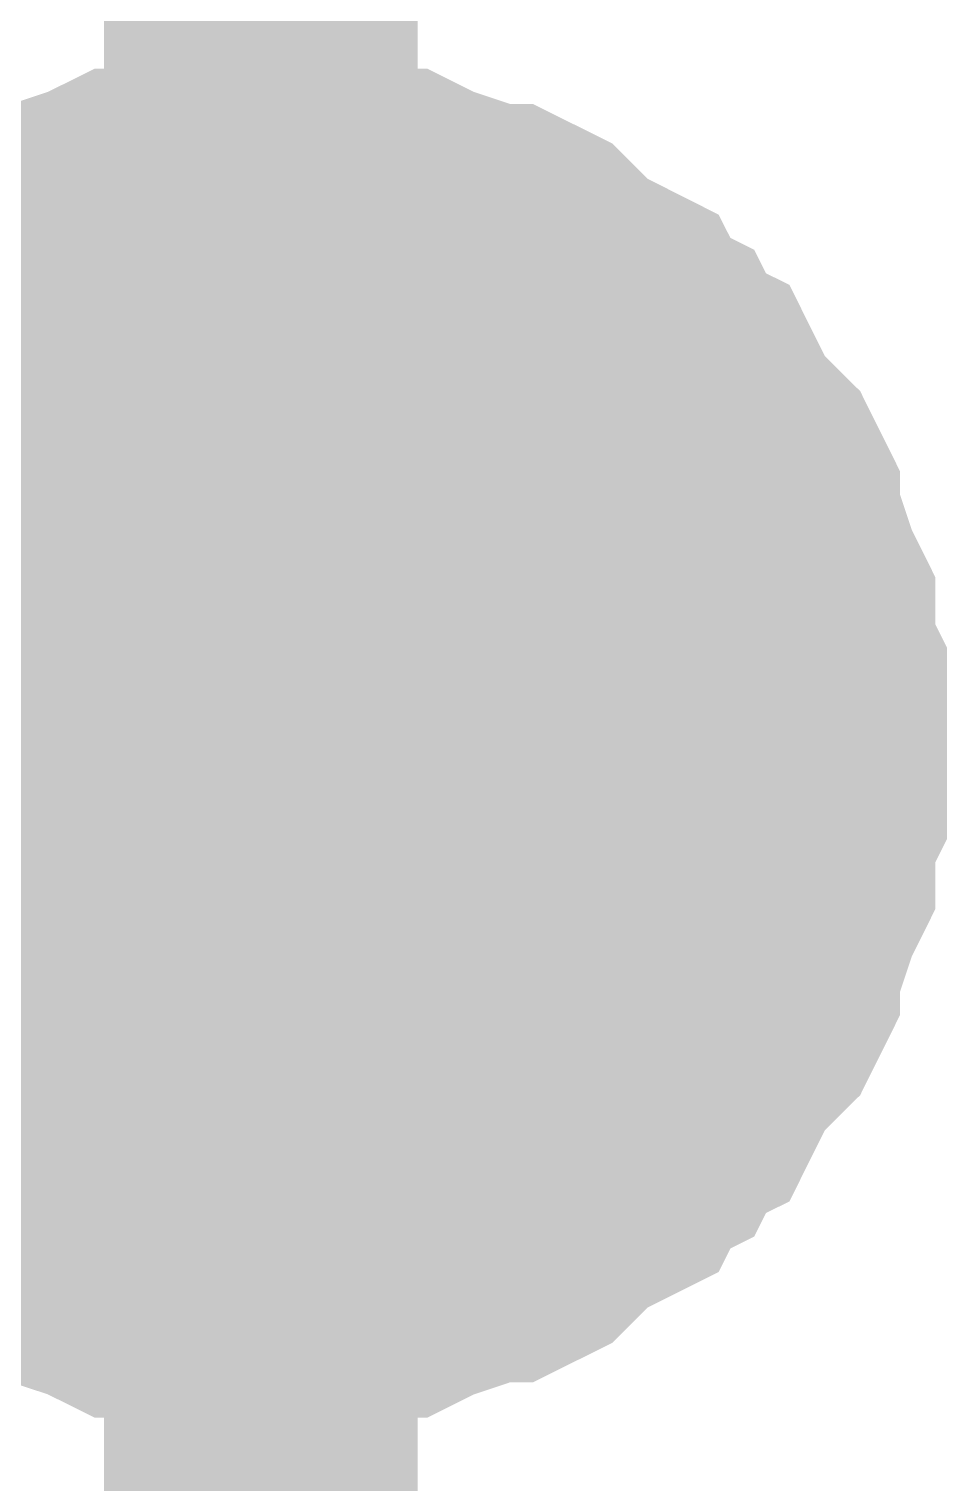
# Model space of a CAD drawing. Header units: inches. Extents: x 0 to 432, y 0 to 280.
# Drawn here: x 225.842 to 226.719, y 131.369 to 132.757 of the extents above; entities that cross this region are included whole.
import ezdxf

# ---------------------------------------------------------------- set-up
doc = ezdxf.new("R2010")
doc.units = ezdxf.units.IN
doc.layers.add('Sheet', color=255, linetype='Continuous')

msp = doc.modelspace()

# ---------------------------------------------------------------- linework, layer by layer
at = {"layer": 'Sheet'}
for points in [[(220.9875, 109.222, 0.2997, 0.2997, 0), (226.0638, 109.222, 0.2997, 0.2997, 0), (226.0638, 121.9118, 0.2997, 0.2997, 0), (226.0638, 132.0749, 0.2997, 0.2997, 0), (226.0638, 140.7107, 0.2997, 0.2997, 0)], [(225.6708, 132.4006, 0.2997, 0.2997, 0), (225.6932, 132.4118, 0.2997, 0.2997, 0), (225.7044, 132.4343, 0.2997, 0.2997, 0), (225.7269, 132.4455, 0.2997, 0.2997, 0), (225.7381, 132.4679, 0.2997, 0.2997, 0), (225.7606, 132.4792, 0.2997, 0.2997, 0), (225.7831, 132.4904, 0.2997, 0.2997, 0), (225.8055, 132.5129, 0.2997, 0.2997, 0), (225.8168, 132.5241, 0.2997, 0.2997, 0), (225.8392, 132.5353, 0.2997, 0.2997, 0), (225.8617, 132.5353, 0.2997, 0.2997, 0), (225.8841, 132.5466, 0.2997, 0.2997, 0), (225.9178, 132.5578, 0.2997, 0.2997, 0), (225.9403, 132.569, 0.2997, 0.2997, 0), (225.9628, 132.569, 0.2997, 0.2997, 0), (225.9852, 132.569, 0.2997, 0.2997, 0), (226.0077, 132.5802, 0.2997, 0.2997, 0), (226.0414, 132.5802, 0.2997, 0.2997, 0), (226.0638, 132.5802, 0.2997, 0.2997, 0)], [(225.6708, 132.4006, 0.2997, 0.2997, 0), (225.6932, 132.4118, 0.2997, 0.2997, 0), (225.7044, 132.4343, 0.2997, 0.2997, 0), (225.7269, 132.4455, 0.2997, 0.2997, 0), (225.7381, 132.4679, 0.2997, 0.2997, 0), (225.7606, 132.4792, 0.2997, 0.2997, 0), (225.7831, 132.4904, 0.2997, 0.2997, 0), (225.8055, 132.5129, 0.2997, 0.2997, 0), (225.8168, 132.5241, 0.2997, 0.2997, 0), (225.8392, 132.5353, 0.2997, 0.2997, 0), (225.8617, 132.5353, 0.2997, 0.2997, 0), (225.8841, 132.5466, 0.2997, 0.2997, 0), (225.9178, 132.5578, 0.2997, 0.2997, 0), (225.9403, 132.569, 0.2997, 0.2997, 0), (225.9628, 132.569, 0.2997, 0.2997, 0), (225.9852, 132.569, 0.2997, 0.2997, 0), (226.0077, 132.5802, 0.2997, 0.2997, 0), (226.0414, 132.5802, 0.2997, 0.2997, 0), (226.0638, 132.5802, 0.2997, 0.2997, 0)], [(225.6708, 132.4006, 0.2997, 0.2997, 0), (225.6932, 132.4118, 0.2997, 0.2997, 0), (225.7044, 132.4343, 0.2997, 0.2997, 0), (225.7269, 132.4455, 0.2997, 0.2997, 0), (225.7381, 132.4679, 0.2997, 0.2997, 0), (225.7606, 132.4792, 0.2997, 0.2997, 0), (225.7831, 132.4904, 0.2997, 0.2997, 0), (225.8055, 132.5129, 0.2997, 0.2997, 0), (225.8168, 132.5241, 0.2997, 0.2997, 0), (225.8392, 132.5353, 0.2997, 0.2997, 0), (225.8617, 132.5353, 0.2997, 0.2997, 0), (225.8841, 132.5466, 0.2997, 0.2997, 0), (225.9178, 132.5578, 0.2997, 0.2997, 0), (225.9403, 132.569, 0.2997, 0.2997, 0), (225.9628, 132.569, 0.2997, 0.2997, 0), (225.9852, 132.569, 0.2997, 0.2997, 0), (226.0077, 132.5802, 0.2997, 0.2997, 0), (226.0414, 132.5802, 0.2997, 0.2997, 0), (226.0638, 132.5802, 0.2997, 0.2997, 0)], [(225.6708, 132.4006, 0.2997, 0.2997, 0), (225.6932, 132.4118, 0.2997, 0.2997, 0), (225.7044, 132.4343, 0.2997, 0.2997, 0), (225.7269, 132.4455, 0.2997, 0.2997, 0), (225.7381, 132.4679, 0.2997, 0.2997, 0), (225.7606, 132.4792, 0.2997, 0.2997, 0), (225.7831, 132.4904, 0.2997, 0.2997, 0), (225.8055, 132.5129, 0.2997, 0.2997, 0), (225.8168, 132.5241, 0.2997, 0.2997, 0), (225.8392, 132.5353, 0.2997, 0.2997, 0), (225.8617, 132.5353, 0.2997, 0.2997, 0), (225.8841, 132.5466, 0.2997, 0.2997, 0), (225.9178, 132.5578, 0.2997, 0.2997, 0), (225.9403, 132.569, 0.2997, 0.2997, 0), (225.9628, 132.569, 0.2997, 0.2997, 0), (225.9852, 132.569, 0.2997, 0.2997, 0), (226.0077, 132.5802, 0.2997, 0.2997, 0), (226.0414, 132.5802, 0.2997, 0.2997, 0), (226.0638, 132.5802, 0.2997, 0.2997, 0)], [(226.0638, 132.5802, 0.2997, 0.2997, 0), (226.0638, 132.5802, 0.2997, 0.2997, 0)], [(226.0638, 132.5802, 0.2997, 0.2997, 0), (226.0863, 132.5802, 0.2997, 0.2997, 0), (226.12, 132.5802, 0.2997, 0.2997, 0), (226.1424, 132.569, 0.2997, 0.2997, 0), (226.1649, 132.569, 0.2997, 0.2997, 0), (226.1874, 132.569, 0.2997, 0.2997, 0), (226.2098, 132.5578, 0.2997, 0.2997, 0), (226.2435, 132.5466, 0.2997, 0.2997, 0), (226.266, 132.5353, 0.2997, 0.2997, 0), (226.2884, 132.5353, 0.2997, 0.2997, 0), (226.3109, 132.5241, 0.2997, 0.2997, 0), (226.3221, 132.5129, 0.2997, 0.2997, 0), (226.3446, 132.4904, 0.2997, 0.2997, 0), (226.3671, 132.4792, 0.2997, 0.2997, 0), (226.3895, 132.4679, 0.2997, 0.2997, 0), (226.4008, 132.4455, 0.2997, 0.2997, 0), (226.4232, 132.4343, 0.2997, 0.2997, 0), (226.4344, 132.4118, 0.2997, 0.2997, 0), (226.4569, 132.4006, 0.2997, 0.2997, 0), (226.4681, 132.3781, 0.2997, 0.2997, 0), (226.4794, 132.3556, 0.2997, 0.2997, 0), (226.5018, 132.3332, 0.2997, 0.2997, 0), (226.5131, 132.322, 0.2997, 0.2997, 0), (226.5243, 132.2995, 0.2997, 0.2997, 0), (226.5243, 132.277, 0.2997, 0.2997, 0), (226.5355, 132.2546, 0.2997, 0.2997, 0), (226.5468, 132.2209, 0.2997, 0.2997, 0), (226.558, 132.1984, 0.2997, 0.2997, 0), (226.558, 132.176, 0.2997, 0.2997, 0), (226.558, 132.1535, 0.2997, 0.2997, 0), (226.5692, 132.131, 0.2997, 0.2997, 0), (226.5692, 132.0974, 0.2997, 0.2997, 0), (226.5692, 132.0749, 0.2997, 0.2997, 0)], [(226.0638, 132.5802, 0.2997, 0.2997, 0), (226.0638, 132.5802, 0.2997, 0.2997, 0)], [(226.0638, 132.5802, 0.2997, 0.2997, 0), (226.0863, 132.5802, 0.2997, 0.2997, 0), (226.12, 132.5802, 0.2997, 0.2997, 0), (226.1424, 132.569, 0.2997, 0.2997, 0), (226.1649, 132.569, 0.2997, 0.2997, 0), (226.1874, 132.569, 0.2997, 0.2997, 0), (226.2098, 132.5578, 0.2997, 0.2997, 0), (226.2435, 132.5466, 0.2997, 0.2997, 0), (226.266, 132.5353, 0.2997, 0.2997, 0), (226.2884, 132.5353, 0.2997, 0.2997, 0), (226.3109, 132.5241, 0.2997, 0.2997, 0), (226.3221, 132.5129, 0.2997, 0.2997, 0), (226.3446, 132.4904, 0.2997, 0.2997, 0), (226.3671, 132.4792, 0.2997, 0.2997, 0), (226.3895, 132.4679, 0.2997, 0.2997, 0), (226.4008, 132.4455, 0.2997, 0.2997, 0), (226.4232, 132.4343, 0.2997, 0.2997, 0), (226.4344, 132.4118, 0.2997, 0.2997, 0), (226.4569, 132.4006, 0.2997, 0.2997, 0), (226.4681, 132.3781, 0.2997, 0.2997, 0), (226.4794, 132.3556, 0.2997, 0.2997, 0), (226.5018, 132.3332, 0.2997, 0.2997, 0), (226.5131, 132.322, 0.2997, 0.2997, 0), (226.5243, 132.2995, 0.2997, 0.2997, 0), (226.5243, 132.277, 0.2997, 0.2997, 0), (226.5355, 132.2546, 0.2997, 0.2997, 0), (226.5468, 132.2209, 0.2997, 0.2997, 0), (226.558, 132.1984, 0.2997, 0.2997, 0), (226.558, 132.176, 0.2997, 0.2997, 0), (226.558, 132.1535, 0.2997, 0.2997, 0), (226.5692, 132.131, 0.2997, 0.2997, 0), (226.5692, 132.0974, 0.2997, 0.2997, 0), (226.5692, 132.0749, 0.2997, 0.2997, 0)], [(226.0638, 132.5802, 0.2997, 0.2997, 0), (226.0638, 132.5802, 0.2997, 0.2997, 0)], [(226.0638, 132.5802, 0.2997, 0.2997, 0), (226.0863, 132.5802, 0.2997, 0.2997, 0), (226.12, 132.5802, 0.2997, 0.2997, 0), (226.1424, 132.569, 0.2997, 0.2997, 0), (226.1649, 132.569, 0.2997, 0.2997, 0), (226.1874, 132.569, 0.2997, 0.2997, 0), (226.2098, 132.5578, 0.2997, 0.2997, 0), (226.2435, 132.5466, 0.2997, 0.2997, 0), (226.266, 132.5353, 0.2997, 0.2997, 0), (226.2884, 132.5353, 0.2997, 0.2997, 0), (226.3109, 132.5241, 0.2997, 0.2997, 0), (226.3221, 132.5129, 0.2997, 0.2997, 0), (226.3446, 132.4904, 0.2997, 0.2997, 0), (226.3671, 132.4792, 0.2997, 0.2997, 0), (226.3895, 132.4679, 0.2997, 0.2997, 0), (226.4008, 132.4455, 0.2997, 0.2997, 0), (226.4232, 132.4343, 0.2997, 0.2997, 0), (226.4344, 132.4118, 0.2997, 0.2997, 0), (226.4569, 132.4006, 0.2997, 0.2997, 0), (226.4681, 132.3781, 0.2997, 0.2997, 0), (226.4794, 132.3556, 0.2997, 0.2997, 0), (226.5018, 132.3332, 0.2997, 0.2997, 0), (226.5131, 132.322, 0.2997, 0.2997, 0), (226.5243, 132.2995, 0.2997, 0.2997, 0), (226.5243, 132.277, 0.2997, 0.2997, 0), (226.5355, 132.2546, 0.2997, 0.2997, 0), (226.5468, 132.2209, 0.2997, 0.2997, 0), (226.558, 132.1984, 0.2997, 0.2997, 0), (226.558, 132.176, 0.2997, 0.2997, 0), (226.558, 132.1535, 0.2997, 0.2997, 0), (226.5692, 132.131, 0.2997, 0.2997, 0), (226.5692, 132.0974, 0.2997, 0.2997, 0), (226.5692, 132.0749, 0.2997, 0.2997, 0)], [(226.0638, 132.5802, 0.2997, 0.2997, 0), (226.0638, 132.5802, 0.2997, 0.2997, 0)], [(226.0638, 132.5802, 0.2997, 0.2997, 0), (226.0863, 132.5802, 0.2997, 0.2997, 0), (226.12, 132.5802, 0.2997, 0.2997, 0), (226.1424, 132.569, 0.2997, 0.2997, 0), (226.1649, 132.569, 0.2997, 0.2997, 0), (226.1874, 132.569, 0.2997, 0.2997, 0), (226.2098, 132.5578, 0.2997, 0.2997, 0), (226.2435, 132.5466, 0.2997, 0.2997, 0), (226.266, 132.5353, 0.2997, 0.2997, 0), (226.2884, 132.5353, 0.2997, 0.2997, 0), (226.3109, 132.5241, 0.2997, 0.2997, 0), (226.3221, 132.5129, 0.2997, 0.2997, 0), (226.3446, 132.4904, 0.2997, 0.2997, 0), (226.3671, 132.4792, 0.2997, 0.2997, 0), (226.3895, 132.4679, 0.2997, 0.2997, 0), (226.4008, 132.4455, 0.2997, 0.2997, 0), (226.4232, 132.4343, 0.2997, 0.2997, 0), (226.4344, 132.4118, 0.2997, 0.2997, 0), (226.4569, 132.4006, 0.2997, 0.2997, 0), (226.4681, 132.3781, 0.2997, 0.2997, 0), (226.4794, 132.3556, 0.2997, 0.2997, 0), (226.5018, 132.3332, 0.2997, 0.2997, 0), (226.5131, 132.322, 0.2997, 0.2997, 0), (226.5243, 132.2995, 0.2997, 0.2997, 0), (226.5243, 132.277, 0.2997, 0.2997, 0), (226.5355, 132.2546, 0.2997, 0.2997, 0), (226.5468, 132.2209, 0.2997, 0.2997, 0), (226.558, 132.1984, 0.2997, 0.2997, 0), (226.558, 132.176, 0.2997, 0.2997, 0), (226.558, 132.1535, 0.2997, 0.2997, 0), (226.5692, 132.131, 0.2997, 0.2997, 0), (226.5692, 132.0974, 0.2997, 0.2997, 0), (226.5692, 132.0749, 0.2997, 0.2997, 0)], [(225.7831, 132.4904, 0.0991, 0.0991, 0), (225.8055, 132.5129, 0.0991, 0.0991, 0), (225.8168, 132.5241, 0.0991, 0.0991, 0), (225.8392, 132.5353, 0.0991, 0.0991, 0), (225.8617, 132.5353, 0.0991, 0.0991, 0), (225.8841, 132.5466, 0.0991, 0.0991, 0), (225.9178, 132.5578, 0.0991, 0.0991, 0), (225.9403, 132.569, 0.0991, 0.0991, 0), (225.9628, 132.569, 0.0991, 0.0991, 0), (225.9852, 132.569, 0.0991, 0.0991, 0), (226.0077, 132.5802, 0.0991, 0.0991, 0), (226.0414, 132.5802, 0.0991, 0.0991, 0), (226.0638, 132.5802, 0.0991, 0.0991, 0)], [(225.7831, 132.4904, 0.0991, 0.0991, 0), (225.8055, 132.5129, 0.0991, 0.0991, 0), (225.8168, 132.5241, 0.0991, 0.0991, 0), (225.8392, 132.5353, 0.0991, 0.0991, 0), (225.8617, 132.5353, 0.0991, 0.0991, 0), (225.8841, 132.5466, 0.0991, 0.0991, 0), (225.9178, 132.5578, 0.0991, 0.0991, 0), (225.9403, 132.569, 0.0991, 0.0991, 0), (225.9628, 132.569, 0.0991, 0.0991, 0), (225.9852, 132.569, 0.0991, 0.0991, 0), (226.0077, 132.5802, 0.0991, 0.0991, 0), (226.0414, 132.5802, 0.0991, 0.0991, 0), (226.0638, 132.5802, 0.0991, 0.0991, 0)], [(225.7831, 132.4904, 0.0991, 0.0991, 0), (225.8055, 132.5129, 0.0991, 0.0991, 0), (225.8168, 132.5241, 0.0991, 0.0991, 0), (225.8392, 132.5353, 0.0991, 0.0991, 0), (225.8617, 132.5353, 0.0991, 0.0991, 0), (225.8841, 132.5466, 0.0991, 0.0991, 0), (225.9178, 132.5578, 0.0991, 0.0991, 0), (225.9403, 132.569, 0.0991, 0.0991, 0), (225.9628, 132.569, 0.0991, 0.0991, 0), (225.9852, 132.569, 0.0991, 0.0991, 0), (226.0077, 132.5802, 0.0991, 0.0991, 0), (226.0414, 132.5802, 0.0991, 0.0991, 0), (226.0638, 132.5802, 0.0991, 0.0991, 0)], [(225.7831, 132.4904, 0.0991, 0.0991, 0), (225.8055, 132.5129, 0.0991, 0.0991, 0), (225.8168, 132.5241, 0.0991, 0.0991, 0), (225.8392, 132.5353, 0.0991, 0.0991, 0), (225.8617, 132.5353, 0.0991, 0.0991, 0), (225.8841, 132.5466, 0.0991, 0.0991, 0), (225.9178, 132.5578, 0.0991, 0.0991, 0), (225.9403, 132.569, 0.0991, 0.0991, 0), (225.9628, 132.569, 0.0991, 0.0991, 0), (225.9852, 132.569, 0.0991, 0.0991, 0), (226.0077, 132.5802, 0.0991, 0.0991, 0), (226.0414, 132.5802, 0.0991, 0.0991, 0), (226.0638, 132.5802, 0.0991, 0.0991, 0)], [(226.0638, 132.5802, 0.0991, 0.0991, 0), (226.0638, 132.5802, 0.0991, 0.0991, 0)], [(226.0638, 132.5802, 0.0991, 0.0991, 0), (226.0863, 132.5802, 0.0991, 0.0991, 0), (226.12, 132.5802, 0.0991, 0.0991, 0), (226.1424, 132.569, 0.0991, 0.0991, 0), (226.1649, 132.569, 0.0991, 0.0991, 0), (226.1874, 132.569, 0.0991, 0.0991, 0), (226.2098, 132.5578, 0.0991, 0.0991, 0), (226.2435, 132.5466, 0.0991, 0.0991, 0), (226.266, 132.5353, 0.0991, 0.0991, 0), (226.2884, 132.5353, 0.0991, 0.0991, 0), (226.3109, 132.5241, 0.0991, 0.0991, 0), (226.3221, 132.5129, 0.0991, 0.0991, 0), (226.3446, 132.4904, 0.0991, 0.0991, 0), (226.3671, 132.4792, 0.0991, 0.0991, 0), (226.3895, 132.4679, 0.0991, 0.0991, 0), (226.4008, 132.4455, 0.0991, 0.0991, 0), (226.4232, 132.4343, 0.0991, 0.0991, 0), (226.4344, 132.4118, 0.0991, 0.0991, 0), (226.4569, 132.4006, 0.0991, 0.0991, 0), (226.4681, 132.3781, 0.0991, 0.0991, 0), (226.4794, 132.3556, 0.0991, 0.0991, 0), (226.5018, 132.3332, 0.0991, 0.0991, 0), (226.5131, 132.322, 0.0991, 0.0991, 0), (226.5243, 132.2995, 0.0991, 0.0991, 0), (226.5243, 132.277, 0.0991, 0.0991, 0), (226.5355, 132.2546, 0.0991, 0.0991, 0), (226.5468, 132.2209, 0.0991, 0.0991, 0), (226.558, 132.1984, 0.0991, 0.0991, 0), (226.558, 132.176, 0.0991, 0.0991, 0), (226.558, 132.1535, 0.0991, 0.0991, 0), (226.5692, 132.131, 0.0991, 0.0991, 0), (226.5692, 132.0974, 0.0991, 0.0991, 0), (226.5692, 132.0749, 0.0991, 0.0991, 0)], [(226.0638, 132.5802, 0.0991, 0.0991, 0), (226.0638, 132.5802, 0.0991, 0.0991, 0)], [(226.0638, 132.5802, 0.0991, 0.0991, 0), (226.0863, 132.5802, 0.0991, 0.0991, 0), (226.12, 132.5802, 0.0991, 0.0991, 0), (226.1424, 132.569, 0.0991, 0.0991, 0), (226.1649, 132.569, 0.0991, 0.0991, 0), (226.1874, 132.569, 0.0991, 0.0991, 0), (226.2098, 132.5578, 0.0991, 0.0991, 0), (226.2435, 132.5466, 0.0991, 0.0991, 0), (226.266, 132.5353, 0.0991, 0.0991, 0), (226.2884, 132.5353, 0.0991, 0.0991, 0), (226.3109, 132.5241, 0.0991, 0.0991, 0), (226.3221, 132.5129, 0.0991, 0.0991, 0), (226.3446, 132.4904, 0.0991, 0.0991, 0), (226.3671, 132.4792, 0.0991, 0.0991, 0), (226.3895, 132.4679, 0.0991, 0.0991, 0), (226.4008, 132.4455, 0.0991, 0.0991, 0), (226.4232, 132.4343, 0.0991, 0.0991, 0), (226.4344, 132.4118, 0.0991, 0.0991, 0), (226.4569, 132.4006, 0.0991, 0.0991, 0), (226.4681, 132.3781, 0.0991, 0.0991, 0), (226.4794, 132.3556, 0.0991, 0.0991, 0), (226.5018, 132.3332, 0.0991, 0.0991, 0), (226.5131, 132.322, 0.0991, 0.0991, 0), (226.5243, 132.2995, 0.0991, 0.0991, 0), (226.5243, 132.277, 0.0991, 0.0991, 0), (226.5355, 132.2546, 0.0991, 0.0991, 0), (226.5468, 132.2209, 0.0991, 0.0991, 0), (226.558, 132.1984, 0.0991, 0.0991, 0), (226.558, 132.176, 0.0991, 0.0991, 0), (226.558, 132.1535, 0.0991, 0.0991, 0), (226.5692, 132.131, 0.0991, 0.0991, 0), (226.5692, 132.0974, 0.0991, 0.0991, 0), (226.5692, 132.0749, 0.0991, 0.0991, 0)], [(226.0638, 132.5802, 0.0991, 0.0991, 0), (226.0638, 132.5802, 0.0991, 0.0991, 0)], [(226.0638, 132.5802, 0.0991, 0.0991, 0), (226.0863, 132.5802, 0.0991, 0.0991, 0), (226.12, 132.5802, 0.0991, 0.0991, 0), (226.1424, 132.569, 0.0991, 0.0991, 0), (226.1649, 132.569, 0.0991, 0.0991, 0), (226.1874, 132.569, 0.0991, 0.0991, 0), (226.2098, 132.5578, 0.0991, 0.0991, 0), (226.2435, 132.5466, 0.0991, 0.0991, 0), (226.266, 132.5353, 0.0991, 0.0991, 0), (226.2884, 132.5353, 0.0991, 0.0991, 0), (226.3109, 132.5241, 0.0991, 0.0991, 0), (226.3221, 132.5129, 0.0991, 0.0991, 0), (226.3446, 132.4904, 0.0991, 0.0991, 0), (226.3671, 132.4792, 0.0991, 0.0991, 0), (226.3895, 132.4679, 0.0991, 0.0991, 0), (226.4008, 132.4455, 0.0991, 0.0991, 0), (226.4232, 132.4343, 0.0991, 0.0991, 0), (226.4344, 132.4118, 0.0991, 0.0991, 0), (226.4569, 132.4006, 0.0991, 0.0991, 0), (226.4681, 132.3781, 0.0991, 0.0991, 0), (226.4794, 132.3556, 0.0991, 0.0991, 0), (226.5018, 132.3332, 0.0991, 0.0991, 0), (226.5131, 132.322, 0.0991, 0.0991, 0), (226.5243, 132.2995, 0.0991, 0.0991, 0), (226.5243, 132.277, 0.0991, 0.0991, 0), (226.5355, 132.2546, 0.0991, 0.0991, 0), (226.5468, 132.2209, 0.0991, 0.0991, 0), (226.558, 132.1984, 0.0991, 0.0991, 0), (226.558, 132.176, 0.0991, 0.0991, 0), (226.558, 132.1535, 0.0991, 0.0991, 0), (226.5692, 132.131, 0.0991, 0.0991, 0), (226.5692, 132.0974, 0.0991, 0.0991, 0), (226.5692, 132.0749, 0.0991, 0.0991, 0)], [(226.0638, 132.5802, 0.0991, 0.0991, 0), (226.0638, 132.5802, 0.0991, 0.0991, 0)], [(226.0638, 132.5802, 0.0991, 0.0991, 0), (226.0863, 132.5802, 0.0991, 0.0991, 0), (226.12, 132.5802, 0.0991, 0.0991, 0), (226.1424, 132.569, 0.0991, 0.0991, 0), (226.1649, 132.569, 0.0991, 0.0991, 0), (226.1874, 132.569, 0.0991, 0.0991, 0), (226.2098, 132.5578, 0.0991, 0.0991, 0), (226.2435, 132.5466, 0.0991, 0.0991, 0), (226.266, 132.5353, 0.0991, 0.0991, 0), (226.2884, 132.5353, 0.0991, 0.0991, 0), (226.3109, 132.5241, 0.0991, 0.0991, 0), (226.3221, 132.5129, 0.0991, 0.0991, 0), (226.3446, 132.4904, 0.0991, 0.0991, 0), (226.3671, 132.4792, 0.0991, 0.0991, 0), (226.3895, 132.4679, 0.0991, 0.0991, 0), (226.4008, 132.4455, 0.0991, 0.0991, 0), (226.4232, 132.4343, 0.0991, 0.0991, 0), (226.4344, 132.4118, 0.0991, 0.0991, 0), (226.4569, 132.4006, 0.0991, 0.0991, 0), (226.4681, 132.3781, 0.0991, 0.0991, 0), (226.4794, 132.3556, 0.0991, 0.0991, 0), (226.5018, 132.3332, 0.0991, 0.0991, 0), (226.5131, 132.322, 0.0991, 0.0991, 0), (226.5243, 132.2995, 0.0991, 0.0991, 0), (226.5243, 132.277, 0.0991, 0.0991, 0), (226.5355, 132.2546, 0.0991, 0.0991, 0), (226.5468, 132.2209, 0.0991, 0.0991, 0), (226.558, 132.1984, 0.0991, 0.0991, 0), (226.558, 132.176, 0.0991, 0.0991, 0), (226.558, 132.1535, 0.0991, 0.0991, 0), (226.5692, 132.131, 0.0991, 0.0991, 0), (226.5692, 132.0974, 0.0991, 0.0991, 0), (226.5692, 132.0749, 0.0991, 0.0991, 0)], [(214.6309, 132.0749, 0.2997, 0.2997, 0), (226.0638, 132.0749, 0.2997, 0.2997, 0)], [(226.5692, 132.0749, 0.2997, 0.2997, 0), (226.5692, 132.0524, 0.2997, 0.2997, 0), (226.5692, 132.0187, 0.2997, 0.2997, 0), (226.558, 131.9963, 0.2997, 0.2997, 0), (226.558, 131.9738, 0.2997, 0.2997, 0), (226.558, 131.9514, 0.2997, 0.2997, 0), (226.5468, 131.9289, 0.2997, 0.2997, 0), (226.5355, 131.8952, 0.2997, 0.2997, 0), (226.5243, 131.8728, 0.2997, 0.2997, 0), (226.5243, 131.8503, 0.2997, 0.2997, 0), (226.5131, 131.8278, 0.2997, 0.2997, 0), (226.5018, 131.8166, 0.2997, 0.2997, 0), (226.4794, 131.7941, 0.2997, 0.2997, 0), (226.4681, 131.7717, 0.2997, 0.2997, 0), (226.4569, 131.7492, 0.2997, 0.2997, 0), (226.4344, 131.738, 0.2997, 0.2997, 0), (226.4232, 131.7155, 0.2997, 0.2997, 0), (226.4008, 131.7043, 0.2997, 0.2997, 0), (226.3895, 131.6818, 0.2997, 0.2997, 0), (226.3671, 131.6706, 0.2997, 0.2997, 0), (226.3446, 131.6594, 0.2997, 0.2997, 0), (226.3221, 131.6369, 0.2997, 0.2997, 0), (226.3109, 131.6257, 0.2997, 0.2997, 0), (226.2884, 131.6145, 0.2997, 0.2997, 0), (226.266, 131.6145, 0.2997, 0.2997, 0), (226.2435, 131.6032, 0.2997, 0.2997, 0), (226.2098, 131.592, 0.2997, 0.2997, 0), (226.1874, 131.5808, 0.2997, 0.2997, 0), (226.1649, 131.5808, 0.2997, 0.2997, 0), (226.1424, 131.5808, 0.2997, 0.2997, 0), (226.12, 131.5695, 0.2997, 0.2997, 0), (226.0863, 131.5695, 0.2997, 0.2997, 0), (226.0638, 131.5695, 0.2997, 0.2997, 0)], [(226.5692, 132.0749, 0.2997, 0.2997, 0), (226.5692, 132.0524, 0.2997, 0.2997, 0), (226.5692, 132.0187, 0.2997, 0.2997, 0), (226.558, 131.9963, 0.2997, 0.2997, 0), (226.558, 131.9738, 0.2997, 0.2997, 0), (226.558, 131.9514, 0.2997, 0.2997, 0), (226.5468, 131.9289, 0.2997, 0.2997, 0), (226.5355, 131.8952, 0.2997, 0.2997, 0), (226.5243, 131.8728, 0.2997, 0.2997, 0), (226.5243, 131.8503, 0.2997, 0.2997, 0), (226.5131, 131.8278, 0.2997, 0.2997, 0), (226.5018, 131.8166, 0.2997, 0.2997, 0), (226.4794, 131.7941, 0.2997, 0.2997, 0), (226.4681, 131.7717, 0.2997, 0.2997, 0), (226.4569, 131.7492, 0.2997, 0.2997, 0), (226.4344, 131.738, 0.2997, 0.2997, 0), (226.4232, 131.7155, 0.2997, 0.2997, 0), (226.4008, 131.7043, 0.2997, 0.2997, 0), (226.3895, 131.6818, 0.2997, 0.2997, 0), (226.3671, 131.6706, 0.2997, 0.2997, 0), (226.3446, 131.6594, 0.2997, 0.2997, 0), (226.3221, 131.6369, 0.2997, 0.2997, 0), (226.3109, 131.6257, 0.2997, 0.2997, 0), (226.2884, 131.6145, 0.2997, 0.2997, 0), (226.266, 131.6145, 0.2997, 0.2997, 0), (226.2435, 131.6032, 0.2997, 0.2997, 0), (226.2098, 131.592, 0.2997, 0.2997, 0), (226.1874, 131.5808, 0.2997, 0.2997, 0), (226.1649, 131.5808, 0.2997, 0.2997, 0), (226.1424, 131.5808, 0.2997, 0.2997, 0), (226.12, 131.5695, 0.2997, 0.2997, 0), (226.0863, 131.5695, 0.2997, 0.2997, 0), (226.0638, 131.5695, 0.2997, 0.2997, 0)], [(226.5692, 132.0749, 0.2997, 0.2997, 0), (226.5692, 132.0524, 0.2997, 0.2997, 0), (226.5692, 132.0187, 0.2997, 0.2997, 0), (226.558, 131.9963, 0.2997, 0.2997, 0), (226.558, 131.9738, 0.2997, 0.2997, 0), (226.558, 131.9514, 0.2997, 0.2997, 0), (226.5468, 131.9289, 0.2997, 0.2997, 0), (226.5355, 131.8952, 0.2997, 0.2997, 0), (226.5243, 131.8728, 0.2997, 0.2997, 0), (226.5243, 131.8503, 0.2997, 0.2997, 0), (226.5131, 131.8278, 0.2997, 0.2997, 0), (226.5018, 131.8166, 0.2997, 0.2997, 0), (226.4794, 131.7941, 0.2997, 0.2997, 0), (226.4681, 131.7717, 0.2997, 0.2997, 0), (226.4569, 131.7492, 0.2997, 0.2997, 0), (226.4344, 131.738, 0.2997, 0.2997, 0), (226.4232, 131.7155, 0.2997, 0.2997, 0), (226.4008, 131.7043, 0.2997, 0.2997, 0), (226.3895, 131.6818, 0.2997, 0.2997, 0), (226.3671, 131.6706, 0.2997, 0.2997, 0), (226.3446, 131.6594, 0.2997, 0.2997, 0), (226.3221, 131.6369, 0.2997, 0.2997, 0), (226.3109, 131.6257, 0.2997, 0.2997, 0), (226.2884, 131.6145, 0.2997, 0.2997, 0), (226.266, 131.6145, 0.2997, 0.2997, 0), (226.2435, 131.6032, 0.2997, 0.2997, 0), (226.2098, 131.592, 0.2997, 0.2997, 0), (226.1874, 131.5808, 0.2997, 0.2997, 0), (226.1649, 131.5808, 0.2997, 0.2997, 0), (226.1424, 131.5808, 0.2997, 0.2997, 0), (226.12, 131.5695, 0.2997, 0.2997, 0), (226.0863, 131.5695, 0.2997, 0.2997, 0), (226.0638, 131.5695, 0.2997, 0.2997, 0)], [(226.5692, 132.0749, 0.2997, 0.2997, 0), (226.5692, 132.0524, 0.2997, 0.2997, 0), (226.5692, 132.0187, 0.2997, 0.2997, 0), (226.558, 131.9963, 0.2997, 0.2997, 0), (226.558, 131.9738, 0.2997, 0.2997, 0), (226.558, 131.9514, 0.2997, 0.2997, 0), (226.5468, 131.9289, 0.2997, 0.2997, 0), (226.5355, 131.8952, 0.2997, 0.2997, 0), (226.5243, 131.8728, 0.2997, 0.2997, 0), (226.5243, 131.8503, 0.2997, 0.2997, 0), (226.5131, 131.8278, 0.2997, 0.2997, 0), (226.5018, 131.8166, 0.2997, 0.2997, 0), (226.4794, 131.7941, 0.2997, 0.2997, 0), (226.4681, 131.7717, 0.2997, 0.2997, 0), (226.4569, 131.7492, 0.2997, 0.2997, 0), (226.4344, 131.738, 0.2997, 0.2997, 0), (226.4232, 131.7155, 0.2997, 0.2997, 0), (226.4008, 131.7043, 0.2997, 0.2997, 0), (226.3895, 131.6818, 0.2997, 0.2997, 0), (226.3671, 131.6706, 0.2997, 0.2997, 0), (226.3446, 131.6594, 0.2997, 0.2997, 0), (226.3221, 131.6369, 0.2997, 0.2997, 0), (226.3109, 131.6257, 0.2997, 0.2997, 0), (226.2884, 131.6145, 0.2997, 0.2997, 0), (226.266, 131.6145, 0.2997, 0.2997, 0), (226.2435, 131.6032, 0.2997, 0.2997, 0), (226.2098, 131.592, 0.2997, 0.2997, 0), (226.1874, 131.5808, 0.2997, 0.2997, 0), (226.1649, 131.5808, 0.2997, 0.2997, 0), (226.1424, 131.5808, 0.2997, 0.2997, 0), (226.12, 131.5695, 0.2997, 0.2997, 0), (226.0863, 131.5695, 0.2997, 0.2997, 0), (226.0638, 131.5695, 0.2997, 0.2997, 0)], [(226.5692, 132.0749, 0.2997, 0.2997, 0), (226.5692, 132.0749, 0.2997, 0.2997, 0), (226.5692, 132.0749, 0.2997, 0.2997, 0), (226.5692, 132.0749, 0.2997, 0.2997, 0), (226.5692, 132.0749, 0.2997, 0.2997, 0), (226.5692, 132.0749, 0.2997, 0.2997, 0), (226.5692, 132.0749, 0.2997, 0.2997, 0), (226.5692, 132.0749, 0.2997, 0.2997, 0), (226.5692, 132.0749, 0.2997, 0.2997, 0), (226.5692, 132.0749, 0.2997, 0.2997, 0), (226.5692, 132.0749, 0.2997, 0.2997, 0), (226.5692, 132.0749, 0.2997, 0.2997, 0), (226.5692, 132.0749, 0.2997, 0.2997, 0), (226.5692, 132.0749, 0.2997, 0.2997, 0), (226.5692, 132.0749, 0.2997, 0.2997, 0), (226.5692, 132.0749, 0.2997, 0.2997, 0), (226.5692, 132.0749, 0.2997, 0.2997, 0), (226.5692, 132.0749, 0.2997, 0.2997, 0), (226.5692, 132.0749, 0.2997, 0.2997, 0), (226.5692, 132.0749, 0.2997, 0.2997, 0), (226.5692, 132.0749, 0.2997, 0.2997, 0), (226.5692, 132.0749, 0.2997, 0.2997, 0), (226.5692, 132.0749, 0.2997, 0.2997, 0), (226.5692, 132.0749, 0.2997, 0.2997, 0), (226.5692, 132.0749, 0.2997, 0.2997, 0), (226.5692, 132.0749, 0.2997, 0.2997, 0), (226.5692, 132.0749, 0.2997, 0.2997, 0), (226.5692, 132.0749, 0.2997, 0.2997, 0), (226.5692, 132.0749, 0.2997, 0.2997, 0), (226.5692, 132.0749, 0.2997, 0.2997, 0), (226.5692, 132.0749, 0.2997, 0.2997, 0), (226.5692, 132.0749, 0.2997, 0.2997, 0), (226.5692, 132.0749, 0.2997, 0.2997, 0)], [(226.5692, 132.0749, 0.2997, 0.2997, 0), (226.5692, 132.0749, 0.2997, 0.2997, 0)], [(226.5692, 132.0749, 0.2997, 0.2997, 0), (226.5692, 132.0749, 0.2997, 0.2997, 0), (226.5692, 132.0749, 0.2997, 0.2997, 0), (226.5692, 132.0749, 0.2997, 0.2997, 0), (226.5692, 132.0749, 0.2997, 0.2997, 0), (226.5692, 132.0749, 0.2997, 0.2997, 0), (226.5692, 132.0749, 0.2997, 0.2997, 0), (226.5692, 132.0749, 0.2997, 0.2997, 0), (226.5692, 132.0749, 0.2997, 0.2997, 0), (226.5692, 132.0749, 0.2997, 0.2997, 0), (226.5692, 132.0749, 0.2997, 0.2997, 0), (226.5692, 132.0749, 0.2997, 0.2997, 0), (226.5692, 132.0749, 0.2997, 0.2997, 0), (226.5692, 132.0749, 0.2997, 0.2997, 0), (226.5692, 132.0749, 0.2997, 0.2997, 0), (226.5692, 132.0749, 0.2997, 0.2997, 0), (226.5692, 132.0749, 0.2997, 0.2997, 0), (226.5692, 132.0749, 0.2997, 0.2997, 0), (226.5692, 132.0749, 0.2997, 0.2997, 0), (226.5692, 132.0749, 0.2997, 0.2997, 0), (226.5692, 132.0749, 0.2997, 0.2997, 0), (226.5692, 132.0749, 0.2997, 0.2997, 0), (226.5692, 132.0749, 0.2997, 0.2997, 0), (226.5692, 132.0749, 0.2997, 0.2997, 0), (226.5692, 132.0749, 0.2997, 0.2997, 0), (226.5692, 132.0749, 0.2997, 0.2997, 0), (226.5692, 132.0749, 0.2997, 0.2997, 0), (226.5692, 132.0749, 0.2997, 0.2997, 0), (226.5692, 132.0749, 0.2997, 0.2997, 0), (226.5692, 132.0749, 0.2997, 0.2997, 0), (226.5692, 132.0749, 0.2997, 0.2997, 0), (226.5692, 132.0749, 0.2997, 0.2997, 0), (226.5692, 132.0749, 0.2997, 0.2997, 0)], [(226.5692, 132.0749, 0.2997, 0.2997, 0), (226.5692, 132.0749, 0.2997, 0.2997, 0)], [(226.5692, 132.0749, 0.2997, 0.2997, 0), (226.5692, 132.0749, 0.2997, 0.2997, 0), (226.5692, 132.0749, 0.2997, 0.2997, 0), (226.5692, 132.0749, 0.2997, 0.2997, 0), (226.5692, 132.0749, 0.2997, 0.2997, 0), (226.5692, 132.0749, 0.2997, 0.2997, 0), (226.5692, 132.0749, 0.2997, 0.2997, 0), (226.5692, 132.0749, 0.2997, 0.2997, 0), (226.5692, 132.0749, 0.2997, 0.2997, 0), (226.5692, 132.0749, 0.2997, 0.2997, 0), (226.5692, 132.0749, 0.2997, 0.2997, 0), (226.5692, 132.0749, 0.2997, 0.2997, 0), (226.5692, 132.0749, 0.2997, 0.2997, 0), (226.5692, 132.0749, 0.2997, 0.2997, 0), (226.5692, 132.0749, 0.2997, 0.2997, 0), (226.5692, 132.0749, 0.2997, 0.2997, 0), (226.5692, 132.0749, 0.2997, 0.2997, 0), (226.5692, 132.0749, 0.2997, 0.2997, 0), (226.5692, 132.0749, 0.2997, 0.2997, 0), (226.5692, 132.0749, 0.2997, 0.2997, 0), (226.5692, 132.0749, 0.2997, 0.2997, 0), (226.5692, 132.0749, 0.2997, 0.2997, 0), (226.5692, 132.0749, 0.2997, 0.2997, 0), (226.5692, 132.0749, 0.2997, 0.2997, 0), (226.5692, 132.0749, 0.2997, 0.2997, 0), (226.5692, 132.0749, 0.2997, 0.2997, 0), (226.5692, 132.0749, 0.2997, 0.2997, 0), (226.5692, 132.0749, 0.2997, 0.2997, 0), (226.5692, 132.0749, 0.2997, 0.2997, 0), (226.5692, 132.0749, 0.2997, 0.2997, 0), (226.5692, 132.0749, 0.2997, 0.2997, 0), (226.5692, 132.0749, 0.2997, 0.2997, 0), (226.5692, 132.0749, 0.2997, 0.2997, 0)], [(226.5692, 132.0749, 0.2997, 0.2997, 0), (226.5692, 132.0749, 0.2997, 0.2997, 0)], [(226.5692, 132.0749, 0.2997, 0.2997, 0), (226.5692, 132.0749, 0.2997, 0.2997, 0), (226.5692, 132.0749, 0.2997, 0.2997, 0), (226.5692, 132.0749, 0.2997, 0.2997, 0), (226.5692, 132.0749, 0.2997, 0.2997, 0), (226.5692, 132.0749, 0.2997, 0.2997, 0), (226.5692, 132.0749, 0.2997, 0.2997, 0), (226.5692, 132.0749, 0.2997, 0.2997, 0), (226.5692, 132.0749, 0.2997, 0.2997, 0), (226.5692, 132.0749, 0.2997, 0.2997, 0), (226.5692, 132.0749, 0.2997, 0.2997, 0), (226.5692, 132.0749, 0.2997, 0.2997, 0), (226.5692, 132.0749, 0.2997, 0.2997, 0), (226.5692, 132.0749, 0.2997, 0.2997, 0), (226.5692, 132.0749, 0.2997, 0.2997, 0), (226.5692, 132.0749, 0.2997, 0.2997, 0), (226.5692, 132.0749, 0.2997, 0.2997, 0), (226.5692, 132.0749, 0.2997, 0.2997, 0), (226.5692, 132.0749, 0.2997, 0.2997, 0), (226.5692, 132.0749, 0.2997, 0.2997, 0), (226.5692, 132.0749, 0.2997, 0.2997, 0), (226.5692, 132.0749, 0.2997, 0.2997, 0), (226.5692, 132.0749, 0.2997, 0.2997, 0), (226.5692, 132.0749, 0.2997, 0.2997, 0), (226.5692, 132.0749, 0.2997, 0.2997, 0), (226.5692, 132.0749, 0.2997, 0.2997, 0), (226.5692, 132.0749, 0.2997, 0.2997, 0), (226.5692, 132.0749, 0.2997, 0.2997, 0), (226.5692, 132.0749, 0.2997, 0.2997, 0), (226.5692, 132.0749, 0.2997, 0.2997, 0), (226.5692, 132.0749, 0.2997, 0.2997, 0), (226.5692, 132.0749, 0.2997, 0.2997, 0), (226.5692, 132.0749, 0.2997, 0.2997, 0)], [(226.5692, 132.0749, 0.2997, 0.2997, 0), (226.5692, 132.0749, 0.2997, 0.2997, 0)], [(226.5692, 132.0749, 0.0991, 0.0991, 0), (226.5692, 132.0524, 0.0991, 0.0991, 0), (226.5692, 132.0187, 0.0991, 0.0991, 0), (226.558, 131.9963, 0.0991, 0.0991, 0), (226.558, 131.9738, 0.0991, 0.0991, 0), (226.558, 131.9514, 0.0991, 0.0991, 0), (226.5468, 131.9289, 0.0991, 0.0991, 0), (226.5355, 131.8952, 0.0991, 0.0991, 0), (226.5243, 131.8728, 0.0991, 0.0991, 0), (226.5243, 131.8503, 0.0991, 0.0991, 0), (226.5131, 131.8278, 0.0991, 0.0991, 0), (226.5018, 131.8166, 0.0991, 0.0991, 0), (226.4794, 131.7941, 0.0991, 0.0991, 0), (226.4681, 131.7717, 0.0991, 0.0991, 0), (226.4569, 131.7492, 0.0991, 0.0991, 0), (226.4344, 131.738, 0.0991, 0.0991, 0), (226.4232, 131.7155, 0.0991, 0.0991, 0), (226.4008, 131.7043, 0.0991, 0.0991, 0), (226.3895, 131.6818, 0.0991, 0.0991, 0), (226.3671, 131.6706, 0.0991, 0.0991, 0), (226.3446, 131.6594, 0.0991, 0.0991, 0), (226.3221, 131.6369, 0.0991, 0.0991, 0), (226.3109, 131.6257, 0.0991, 0.0991, 0), (226.2884, 131.6145, 0.0991, 0.0991, 0), (226.266, 131.6145, 0.0991, 0.0991, 0), (226.2435, 131.6032, 0.0991, 0.0991, 0), (226.2098, 131.592, 0.0991, 0.0991, 0), (226.1874, 131.5808, 0.0991, 0.0991, 0), (226.1649, 131.5808, 0.0991, 0.0991, 0), (226.1424, 131.5808, 0.0991, 0.0991, 0), (226.12, 131.5695, 0.0991, 0.0991, 0), (226.0863, 131.5695, 0.0991, 0.0991, 0), (226.0638, 131.5695, 0.0991, 0.0991, 0)], [(226.5692, 132.0749, 0.0991, 0.0991, 0), (226.5692, 132.0524, 0.0991, 0.0991, 0), (226.5692, 132.0187, 0.0991, 0.0991, 0), (226.558, 131.9963, 0.0991, 0.0991, 0), (226.558, 131.9738, 0.0991, 0.0991, 0), (226.558, 131.9514, 0.0991, 0.0991, 0), (226.5468, 131.9289, 0.0991, 0.0991, 0), (226.5355, 131.8952, 0.0991, 0.0991, 0), (226.5243, 131.8728, 0.0991, 0.0991, 0), (226.5243, 131.8503, 0.0991, 0.0991, 0), (226.5131, 131.8278, 0.0991, 0.0991, 0), (226.5018, 131.8166, 0.0991, 0.0991, 0), (226.4794, 131.7941, 0.0991, 0.0991, 0), (226.4681, 131.7717, 0.0991, 0.0991, 0), (226.4569, 131.7492, 0.0991, 0.0991, 0), (226.4344, 131.738, 0.0991, 0.0991, 0), (226.4232, 131.7155, 0.0991, 0.0991, 0), (226.4008, 131.7043, 0.0991, 0.0991, 0), (226.3895, 131.6818, 0.0991, 0.0991, 0), (226.3671, 131.6706, 0.0991, 0.0991, 0), (226.3446, 131.6594, 0.0991, 0.0991, 0), (226.3221, 131.6369, 0.0991, 0.0991, 0), (226.3109, 131.6257, 0.0991, 0.0991, 0), (226.2884, 131.6145, 0.0991, 0.0991, 0), (226.266, 131.6145, 0.0991, 0.0991, 0), (226.2435, 131.6032, 0.0991, 0.0991, 0), (226.2098, 131.592, 0.0991, 0.0991, 0), (226.1874, 131.5808, 0.0991, 0.0991, 0), (226.1649, 131.5808, 0.0991, 0.0991, 0), (226.1424, 131.5808, 0.0991, 0.0991, 0), (226.12, 131.5695, 0.0991, 0.0991, 0), (226.0863, 131.5695, 0.0991, 0.0991, 0), (226.0638, 131.5695, 0.0991, 0.0991, 0)], [(226.5692, 132.0749, 0.0991, 0.0991, 0), (226.5692, 132.0524, 0.0991, 0.0991, 0), (226.5692, 132.0187, 0.0991, 0.0991, 0), (226.558, 131.9963, 0.0991, 0.0991, 0), (226.558, 131.9738, 0.0991, 0.0991, 0), (226.558, 131.9514, 0.0991, 0.0991, 0), (226.5468, 131.9289, 0.0991, 0.0991, 0), (226.5355, 131.8952, 0.0991, 0.0991, 0), (226.5243, 131.8728, 0.0991, 0.0991, 0), (226.5243, 131.8503, 0.0991, 0.0991, 0), (226.5131, 131.8278, 0.0991, 0.0991, 0), (226.5018, 131.8166, 0.0991, 0.0991, 0), (226.4794, 131.7941, 0.0991, 0.0991, 0), (226.4681, 131.7717, 0.0991, 0.0991, 0), (226.4569, 131.7492, 0.0991, 0.0991, 0), (226.4344, 131.738, 0.0991, 0.0991, 0), (226.4232, 131.7155, 0.0991, 0.0991, 0), (226.4008, 131.7043, 0.0991, 0.0991, 0), (226.3895, 131.6818, 0.0991, 0.0991, 0), (226.3671, 131.6706, 0.0991, 0.0991, 0), (226.3446, 131.6594, 0.0991, 0.0991, 0), (226.3221, 131.6369, 0.0991, 0.0991, 0), (226.3109, 131.6257, 0.0991, 0.0991, 0), (226.2884, 131.6145, 0.0991, 0.0991, 0), (226.266, 131.6145, 0.0991, 0.0991, 0), (226.2435, 131.6032, 0.0991, 0.0991, 0), (226.2098, 131.592, 0.0991, 0.0991, 0), (226.1874, 131.5808, 0.0991, 0.0991, 0), (226.1649, 131.5808, 0.0991, 0.0991, 0), (226.1424, 131.5808, 0.0991, 0.0991, 0), (226.12, 131.5695, 0.0991, 0.0991, 0), (226.0863, 131.5695, 0.0991, 0.0991, 0), (226.0638, 131.5695, 0.0991, 0.0991, 0)], [(226.5692, 132.0749, 0.0991, 0.0991, 0), (226.5692, 132.0524, 0.0991, 0.0991, 0), (226.5692, 132.0187, 0.0991, 0.0991, 0), (226.558, 131.9963, 0.0991, 0.0991, 0), (226.558, 131.9738, 0.0991, 0.0991, 0), (226.558, 131.9514, 0.0991, 0.0991, 0), (226.5468, 131.9289, 0.0991, 0.0991, 0), (226.5355, 131.8952, 0.0991, 0.0991, 0), (226.5243, 131.8728, 0.0991, 0.0991, 0), (226.5243, 131.8503, 0.0991, 0.0991, 0), (226.5131, 131.8278, 0.0991, 0.0991, 0), (226.5018, 131.8166, 0.0991, 0.0991, 0), (226.4794, 131.7941, 0.0991, 0.0991, 0), (226.4681, 131.7717, 0.0991, 0.0991, 0), (226.4569, 131.7492, 0.0991, 0.0991, 0), (226.4344, 131.738, 0.0991, 0.0991, 0), (226.4232, 131.7155, 0.0991, 0.0991, 0), (226.4008, 131.7043, 0.0991, 0.0991, 0), (226.3895, 131.6818, 0.0991, 0.0991, 0), (226.3671, 131.6706, 0.0991, 0.0991, 0), (226.3446, 131.6594, 0.0991, 0.0991, 0), (226.3221, 131.6369, 0.0991, 0.0991, 0), (226.3109, 131.6257, 0.0991, 0.0991, 0), (226.2884, 131.6145, 0.0991, 0.0991, 0), (226.266, 131.6145, 0.0991, 0.0991, 0), (226.2435, 131.6032, 0.0991, 0.0991, 0), (226.2098, 131.592, 0.0991, 0.0991, 0), (226.1874, 131.5808, 0.0991, 0.0991, 0), (226.1649, 131.5808, 0.0991, 0.0991, 0), (226.1424, 131.5808, 0.0991, 0.0991, 0), (226.12, 131.5695, 0.0991, 0.0991, 0), (226.0863, 131.5695, 0.0991, 0.0991, 0), (226.0638, 131.5695, 0.0991, 0.0991, 0)], [(226.5692, 132.0749, 0.0991, 0.0991, 0), (226.5692, 132.0749, 0.0991, 0.0991, 0), (226.5692, 132.0749, 0.0991, 0.0991, 0), (226.5692, 132.0749, 0.0991, 0.0991, 0), (226.5692, 132.0749, 0.0991, 0.0991, 0), (226.5692, 132.0749, 0.0991, 0.0991, 0), (226.5692, 132.0749, 0.0991, 0.0991, 0), (226.5692, 132.0749, 0.0991, 0.0991, 0), (226.5692, 132.0749, 0.0991, 0.0991, 0), (226.5692, 132.0749, 0.0991, 0.0991, 0), (226.5692, 132.0749, 0.0991, 0.0991, 0), (226.5692, 132.0749, 0.0991, 0.0991, 0), (226.5692, 132.0749, 0.0991, 0.0991, 0), (226.5692, 132.0749, 0.0991, 0.0991, 0), (226.5692, 132.0749, 0.0991, 0.0991, 0), (226.5692, 132.0749, 0.0991, 0.0991, 0), (226.5692, 132.0749, 0.0991, 0.0991, 0), (226.5692, 132.0749, 0.0991, 0.0991, 0), (226.5692, 132.0749, 0.0991, 0.0991, 0), (226.5692, 132.0749, 0.0991, 0.0991, 0), (226.5692, 132.0749, 0.0991, 0.0991, 0), (226.5692, 132.0749, 0.0991, 0.0991, 0), (226.5692, 132.0749, 0.0991, 0.0991, 0), (226.5692, 132.0749, 0.0991, 0.0991, 0), (226.5692, 132.0749, 0.0991, 0.0991, 0), (226.5692, 132.0749, 0.0991, 0.0991, 0), (226.5692, 132.0749, 0.0991, 0.0991, 0), (226.5692, 132.0749, 0.0991, 0.0991, 0), (226.5692, 132.0749, 0.0991, 0.0991, 0), (226.5692, 132.0749, 0.0991, 0.0991, 0), (226.5692, 132.0749, 0.0991, 0.0991, 0), (226.5692, 132.0749, 0.0991, 0.0991, 0), (226.5692, 132.0749, 0.0991, 0.0991, 0)], [(226.5692, 132.0749, 0.0991, 0.0991, 0), (226.5692, 132.0749, 0.0991, 0.0991, 0)], [(226.5692, 132.0749, 0.0991, 0.0991, 0), (226.5692, 132.0749, 0.0991, 0.0991, 0), (226.5692, 132.0749, 0.0991, 0.0991, 0), (226.5692, 132.0749, 0.0991, 0.0991, 0), (226.5692, 132.0749, 0.0991, 0.0991, 0), (226.5692, 132.0749, 0.0991, 0.0991, 0), (226.5692, 132.0749, 0.0991, 0.0991, 0), (226.5692, 132.0749, 0.0991, 0.0991, 0), (226.5692, 132.0749, 0.0991, 0.0991, 0), (226.5692, 132.0749, 0.0991, 0.0991, 0), (226.5692, 132.0749, 0.0991, 0.0991, 0), (226.5692, 132.0749, 0.0991, 0.0991, 0), (226.5692, 132.0749, 0.0991, 0.0991, 0), (226.5692, 132.0749, 0.0991, 0.0991, 0), (226.5692, 132.0749, 0.0991, 0.0991, 0), (226.5692, 132.0749, 0.0991, 0.0991, 0), (226.5692, 132.0749, 0.0991, 0.0991, 0), (226.5692, 132.0749, 0.0991, 0.0991, 0), (226.5692, 132.0749, 0.0991, 0.0991, 0), (226.5692, 132.0749, 0.0991, 0.0991, 0), (226.5692, 132.0749, 0.0991, 0.0991, 0), (226.5692, 132.0749, 0.0991, 0.0991, 0), (226.5692, 132.0749, 0.0991, 0.0991, 0), (226.5692, 132.0749, 0.0991, 0.0991, 0), (226.5692, 132.0749, 0.0991, 0.0991, 0), (226.5692, 132.0749, 0.0991, 0.0991, 0), (226.5692, 132.0749, 0.0991, 0.0991, 0), (226.5692, 132.0749, 0.0991, 0.0991, 0), (226.5692, 132.0749, 0.0991, 0.0991, 0), (226.5692, 132.0749, 0.0991, 0.0991, 0), (226.5692, 132.0749, 0.0991, 0.0991, 0), (226.5692, 132.0749, 0.0991, 0.0991, 0), (226.5692, 132.0749, 0.0991, 0.0991, 0)], [(226.5692, 132.0749, 0.0991, 0.0991, 0), (226.5692, 132.0749, 0.0991, 0.0991, 0)], [(226.5692, 132.0749, 0.0991, 0.0991, 0), (226.5692, 132.0749, 0.0991, 0.0991, 0), (226.5692, 132.0749, 0.0991, 0.0991, 0), (226.5692, 132.0749, 0.0991, 0.0991, 0), (226.5692, 132.0749, 0.0991, 0.0991, 0), (226.5692, 132.0749, 0.0991, 0.0991, 0), (226.5692, 132.0749, 0.0991, 0.0991, 0), (226.5692, 132.0749, 0.0991, 0.0991, 0), (226.5692, 132.0749, 0.0991, 0.0991, 0), (226.5692, 132.0749, 0.0991, 0.0991, 0), (226.5692, 132.0749, 0.0991, 0.0991, 0), (226.5692, 132.0749, 0.0991, 0.0991, 0), (226.5692, 132.0749, 0.0991, 0.0991, 0), (226.5692, 132.0749, 0.0991, 0.0991, 0), (226.5692, 132.0749, 0.0991, 0.0991, 0), (226.5692, 132.0749, 0.0991, 0.0991, 0), (226.5692, 132.0749, 0.0991, 0.0991, 0), (226.5692, 132.0749, 0.0991, 0.0991, 0), (226.5692, 132.0749, 0.0991, 0.0991, 0), (226.5692, 132.0749, 0.0991, 0.0991, 0), (226.5692, 132.0749, 0.0991, 0.0991, 0), (226.5692, 132.0749, 0.0991, 0.0991, 0), (226.5692, 132.0749, 0.0991, 0.0991, 0), (226.5692, 132.0749, 0.0991, 0.0991, 0), (226.5692, 132.0749, 0.0991, 0.0991, 0), (226.5692, 132.0749, 0.0991, 0.0991, 0), (226.5692, 132.0749, 0.0991, 0.0991, 0), (226.5692, 132.0749, 0.0991, 0.0991, 0), (226.5692, 132.0749, 0.0991, 0.0991, 0), (226.5692, 132.0749, 0.0991, 0.0991, 0), (226.5692, 132.0749, 0.0991, 0.0991, 0), (226.5692, 132.0749, 0.0991, 0.0991, 0), (226.5692, 132.0749, 0.0991, 0.0991, 0)], [(226.5692, 132.0749, 0.0991, 0.0991, 0), (226.5692, 132.0749, 0.0991, 0.0991, 0)], [(226.5692, 132.0749, 0.0991, 0.0991, 0), (226.5692, 132.0749, 0.0991, 0.0991, 0), (226.5692, 132.0749, 0.0991, 0.0991, 0), (226.5692, 132.0749, 0.0991, 0.0991, 0), (226.5692, 132.0749, 0.0991, 0.0991, 0), (226.5692, 132.0749, 0.0991, 0.0991, 0), (226.5692, 132.0749, 0.0991, 0.0991, 0), (226.5692, 132.0749, 0.0991, 0.0991, 0), (226.5692, 132.0749, 0.0991, 0.0991, 0), (226.5692, 132.0749, 0.0991, 0.0991, 0), (226.5692, 132.0749, 0.0991, 0.0991, 0), (226.5692, 132.0749, 0.0991, 0.0991, 0), (226.5692, 132.0749, 0.0991, 0.0991, 0), (226.5692, 132.0749, 0.0991, 0.0991, 0), (226.5692, 132.0749, 0.0991, 0.0991, 0), (226.5692, 132.0749, 0.0991, 0.0991, 0), (226.5692, 132.0749, 0.0991, 0.0991, 0), (226.5692, 132.0749, 0.0991, 0.0991, 0), (226.5692, 132.0749, 0.0991, 0.0991, 0), (226.5692, 132.0749, 0.0991, 0.0991, 0), (226.5692, 132.0749, 0.0991, 0.0991, 0), (226.5692, 132.0749, 0.0991, 0.0991, 0), (226.5692, 132.0749, 0.0991, 0.0991, 0), (226.5692, 132.0749, 0.0991, 0.0991, 0), (226.5692, 132.0749, 0.0991, 0.0991, 0), (226.5692, 132.0749, 0.0991, 0.0991, 0), (226.5692, 132.0749, 0.0991, 0.0991, 0), (226.5692, 132.0749, 0.0991, 0.0991, 0), (226.5692, 132.0749, 0.0991, 0.0991, 0), (226.5692, 132.0749, 0.0991, 0.0991, 0), (226.5692, 132.0749, 0.0991, 0.0991, 0), (226.5692, 132.0749, 0.0991, 0.0991, 0), (226.5692, 132.0749, 0.0991, 0.0991, 0)], [(226.5692, 132.0749, 0.0991, 0.0991, 0), (226.5692, 132.0749, 0.0991, 0.0991, 0)], [(226.0638, 131.5695, 0.2997, 0.2997, 0), (226.0414, 131.5695, 0.2997, 0.2997, 0), (226.0077, 131.5695, 0.2997, 0.2997, 0), (225.9852, 131.5808, 0.2997, 0.2997, 0), (225.9628, 131.5808, 0.2997, 0.2997, 0), (225.9403, 131.5808, 0.2997, 0.2997, 0), (225.9178, 131.592, 0.2997, 0.2997, 0), (225.8841, 131.6032, 0.2997, 0.2997, 0), (225.8617, 131.6145, 0.2997, 0.2997, 0), (225.8392, 131.6145, 0.2997, 0.2997, 0), (225.8168, 131.6257, 0.2997, 0.2997, 0), (225.8055, 131.6369, 0.2997, 0.2997, 0), (225.7831, 131.6594, 0.2997, 0.2997, 0), (225.7606, 131.6706, 0.2997, 0.2997, 0), (225.7381, 131.6818, 0.2997, 0.2997, 0), (225.7269, 131.7043, 0.2997, 0.2997, 0), (225.7044, 131.7155, 0.2997, 0.2997, 0), (225.6932, 131.738, 0.2997, 0.2997, 0), (225.6708, 131.7492, 0.2997, 0.2997, 0)], [(226.0638, 131.5695, 0.2997, 0.2997, 0), (226.0414, 131.5695, 0.2997, 0.2997, 0), (226.0077, 131.5695, 0.2997, 0.2997, 0), (225.9852, 131.5808, 0.2997, 0.2997, 0), (225.9628, 131.5808, 0.2997, 0.2997, 0), (225.9403, 131.5808, 0.2997, 0.2997, 0), (225.9178, 131.592, 0.2997, 0.2997, 0), (225.8841, 131.6032, 0.2997, 0.2997, 0), (225.8617, 131.6145, 0.2997, 0.2997, 0), (225.8392, 131.6145, 0.2997, 0.2997, 0), (225.8168, 131.6257, 0.2997, 0.2997, 0), (225.8055, 131.6369, 0.2997, 0.2997, 0), (225.7831, 131.6594, 0.2997, 0.2997, 0), (225.7606, 131.6706, 0.2997, 0.2997, 0), (225.7381, 131.6818, 0.2997, 0.2997, 0), (225.7269, 131.7043, 0.2997, 0.2997, 0), (225.7044, 131.7155, 0.2997, 0.2997, 0), (225.6932, 131.738, 0.2997, 0.2997, 0), (225.6708, 131.7492, 0.2997, 0.2997, 0)], [(226.0638, 131.5695, 0.2997, 0.2997, 0), (226.0414, 131.5695, 0.2997, 0.2997, 0), (226.0077, 131.5695, 0.2997, 0.2997, 0), (225.9852, 131.5808, 0.2997, 0.2997, 0), (225.9628, 131.5808, 0.2997, 0.2997, 0), (225.9403, 131.5808, 0.2997, 0.2997, 0), (225.9178, 131.592, 0.2997, 0.2997, 0), (225.8841, 131.6032, 0.2997, 0.2997, 0), (225.8617, 131.6145, 0.2997, 0.2997, 0), (225.8392, 131.6145, 0.2997, 0.2997, 0), (225.8168, 131.6257, 0.2997, 0.2997, 0), (225.8055, 131.6369, 0.2997, 0.2997, 0), (225.7831, 131.6594, 0.2997, 0.2997, 0), (225.7606, 131.6706, 0.2997, 0.2997, 0), (225.7381, 131.6818, 0.2997, 0.2997, 0), (225.7269, 131.7043, 0.2997, 0.2997, 0), (225.7044, 131.7155, 0.2997, 0.2997, 0), (225.6932, 131.738, 0.2997, 0.2997, 0), (225.6708, 131.7492, 0.2997, 0.2997, 0)], [(226.0638, 131.5695, 0.2997, 0.2997, 0), (226.0414, 131.5695, 0.2997, 0.2997, 0), (226.0077, 131.5695, 0.2997, 0.2997, 0), (225.9852, 131.5808, 0.2997, 0.2997, 0), (225.9628, 131.5808, 0.2997, 0.2997, 0), (225.9403, 131.5808, 0.2997, 0.2997, 0), (225.9178, 131.592, 0.2997, 0.2997, 0), (225.8841, 131.6032, 0.2997, 0.2997, 0), (225.8617, 131.6145, 0.2997, 0.2997, 0), (225.8392, 131.6145, 0.2997, 0.2997, 0), (225.8168, 131.6257, 0.2997, 0.2997, 0), (225.8055, 131.6369, 0.2997, 0.2997, 0), (225.7831, 131.6594, 0.2997, 0.2997, 0), (225.7606, 131.6706, 0.2997, 0.2997, 0), (225.7381, 131.6818, 0.2997, 0.2997, 0), (225.7269, 131.7043, 0.2997, 0.2997, 0), (225.7044, 131.7155, 0.2997, 0.2997, 0), (225.6932, 131.738, 0.2997, 0.2997, 0), (225.6708, 131.7492, 0.2997, 0.2997, 0)], [(226.0638, 131.5695, 0.0991, 0.0991, 0), (226.0414, 131.5695, 0.0991, 0.0991, 0), (226.0077, 131.5695, 0.0991, 0.0991, 0), (225.9852, 131.5808, 0.0991, 0.0991, 0), (225.9628, 131.5808, 0.0991, 0.0991, 0), (225.9403, 131.5808, 0.0991, 0.0991, 0), (225.9178, 131.592, 0.0991, 0.0991, 0), (225.8841, 131.6032, 0.0991, 0.0991, 0), (225.8617, 131.6145, 0.0991, 0.0991, 0), (225.8392, 131.6145, 0.0991, 0.0991, 0), (225.8168, 131.6257, 0.0991, 0.0991, 0), (225.8055, 131.6369, 0.0991, 0.0991, 0), (225.7831, 131.6594, 0.0991, 0.0991, 0)], [(226.0638, 131.5695, 0.0991, 0.0991, 0), (226.0414, 131.5695, 0.0991, 0.0991, 0), (226.0077, 131.5695, 0.0991, 0.0991, 0), (225.9852, 131.5808, 0.0991, 0.0991, 0), (225.9628, 131.5808, 0.0991, 0.0991, 0), (225.9403, 131.5808, 0.0991, 0.0991, 0), (225.9178, 131.592, 0.0991, 0.0991, 0), (225.8841, 131.6032, 0.0991, 0.0991, 0), (225.8617, 131.6145, 0.0991, 0.0991, 0), (225.8392, 131.6145, 0.0991, 0.0991, 0), (225.8168, 131.6257, 0.0991, 0.0991, 0), (225.8055, 131.6369, 0.0991, 0.0991, 0), (225.7831, 131.6594, 0.0991, 0.0991, 0)], [(226.0638, 131.5695, 0.0991, 0.0991, 0), (226.0414, 131.5695, 0.0991, 0.0991, 0), (226.0077, 131.5695, 0.0991, 0.0991, 0), (225.9852, 131.5808, 0.0991, 0.0991, 0), (225.9628, 131.5808, 0.0991, 0.0991, 0), (225.9403, 131.5808, 0.0991, 0.0991, 0), (225.9178, 131.592, 0.0991, 0.0991, 0), (225.8841, 131.6032, 0.0991, 0.0991, 0), (225.8617, 131.6145, 0.0991, 0.0991, 0), (225.8392, 131.6145, 0.0991, 0.0991, 0), (225.8168, 131.6257, 0.0991, 0.0991, 0), (225.8055, 131.6369, 0.0991, 0.0991, 0), (225.7831, 131.6594, 0.0991, 0.0991, 0)], [(226.0638, 131.5695, 0.0991, 0.0991, 0), (226.0414, 131.5695, 0.0991, 0.0991, 0), (226.0077, 131.5695, 0.0991, 0.0991, 0), (225.9852, 131.5808, 0.0991, 0.0991, 0), (225.9628, 131.5808, 0.0991, 0.0991, 0), (225.9403, 131.5808, 0.0991, 0.0991, 0), (225.9178, 131.592, 0.0991, 0.0991, 0), (225.8841, 131.6032, 0.0991, 0.0991, 0), (225.8617, 131.6145, 0.0991, 0.0991, 0), (225.8392, 131.6145, 0.0991, 0.0991, 0), (225.8168, 131.6257, 0.0991, 0.0991, 0), (225.8055, 131.6369, 0.0991, 0.0991, 0), (225.7831, 131.6594, 0.0991, 0.0991, 0)]]:
    msp.add_lwpolyline(points, format="xyseb", dxfattribs=at)
msp.add_lwpolyline([(225.806, 132.08, 0.508, 0.508, 1), (226.314, 132.08, 0.508, 0.508, 1)], format="xyseb", close=True, dxfattribs=at)

doc.saveas('drawing.dxf')
